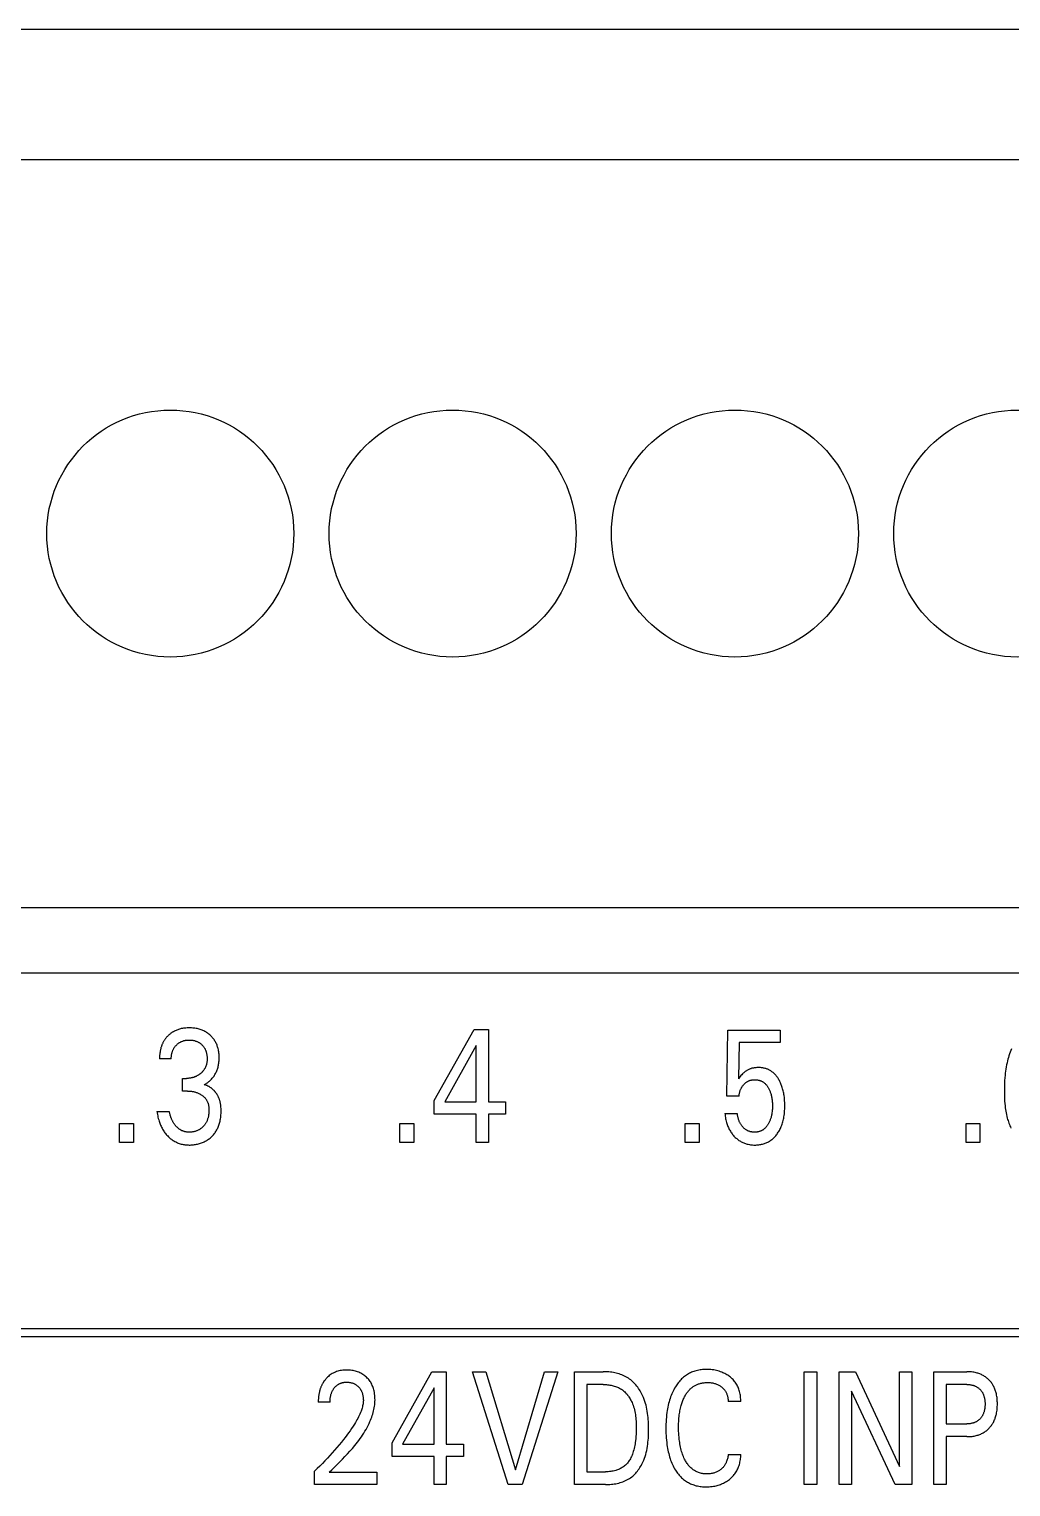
# Model space of a CAD drawing. Extents: x 867151 to 1787449, y -2071112 to -1028603.
# Drawn here: x 871144.15 to 871158.05, y -1032627.61 to -1032606.95 of the extents above; entities that cross this region are included whole.
import ezdxf

# ---------------------------------------------------------------- set-up
doc = ezdxf.new("R2010")
doc.units = 0
doc.header["$LTSCALE"] = 4
doc.header["$MEASUREMENT"] = 0
doc.layers.get('0').update_dxf_attribs({"linetype": 'CONTINUOUS'})
doc.layers.add('20000_FRONT_O', color=7, linetype='CONTINUOUS')

# ---------------------------------------------------------------- blocks, each defined once
blk = doc.blocks.new('CPU')
at = {"layer": '20000_FRONT_O', "color": 7, "linetype": 'Continuous'}
for p, q in [((82731.018, 11093.673), (82812.298, 11093.673)), ((82731.018, 11091.823), (82812.298, 11091.823)), ((82732.104, 11081.223), (82812.298, 11081.223)), ((82822.658, 11080.293), (82734.658, 11080.293)), ((82773.398, 11078.486), (82773.962, 11079.493)), ((82773.962, 11079.493), (82774.164, 11079.493)), ((82774.164, 11079.493), (82774.164, 11078.467)), ((82777.545, 11078.548), (82777.556, 11079.483)), ((82777.556, 11079.483), (82778.297, 11079.483)), ((82778.297, 11079.483), (82778.297, 11079.309)), ((82773.993, 11079.265), (82773.547, 11078.467)), ((82773.993, 11078.467), (82773.993, 11079.265)), ((82777.717, 11079.309), (82777.707, 11078.794)), ((82778.297, 11079.309), (82777.717, 11079.309)), ((82769.672, 11079.076), (82769.506, 11079.076)), ((82769.832, 11078.621), (82769.832, 11078.8)), ((82769.832, 11078.8), (82769.889, 11078.8)), ((82769.902, 11078.621), (82769.832, 11078.621)), ((82773.398, 11078.293), (82773.398, 11078.486)), ((82773.547, 11078.467), (82773.993, 11078.467)), ((82774.164, 11078.467), (82774.406, 11078.467)), ((82774.406, 11078.467), (82774.406, 11078.293)), ((82777.717, 11078.548), (82777.545, 11078.548)), ((82769.469, 11078.329), (82769.644, 11078.329)), ((82773.993, 11078.293), (82773.398, 11078.293)), ((82773.993, 11077.893), (82773.993, 11078.293)), ((82774.164, 11078.293), (82774.164, 11077.893)), ((82774.406, 11078.293), (82774.164, 11078.293)), ((82777.516, 11078.304), (82777.691, 11078.304)), ((82768.939, 11077.893), (82768.939, 11078.162)), ((82768.939, 11078.162), (82769.136, 11078.162)), ((82769.136, 11078.162), (82769.136, 11077.893)), ((82772.91, 11077.893), (82772.91, 11078.162)), ((82772.91, 11078.162), (82773.107, 11078.162)), ((82773.107, 11078.162), (82773.107, 11077.893)), ((82776.952, 11077.893), (82776.952, 11078.162)), ((82776.952, 11078.162), (82777.15, 11078.162)), ((82777.15, 11078.162), (82777.15, 11077.893)), ((82780.932, 11077.893), (82780.932, 11078.162)), ((82780.932, 11078.162), (82781.13, 11078.162)), ((82781.13, 11078.162), (82781.13, 11077.893)), ((82769.136, 11077.893), (82768.939, 11077.893)), ((82773.107, 11077.893), (82772.91, 11077.893)), ((82774.164, 11077.893), (82773.993, 11077.893)), ((82777.15, 11077.893), (82776.952, 11077.893)), ((82781.13, 11077.893), (82780.932, 11077.893)), ((82751.908, 11075.143), (82811.413, 11075.143)), ((82752.018, 11075.253), (82811.303, 11075.253)), ((82772.801, 11073.636), (82773.365, 11074.643)), ((82773.365, 11074.643), (82773.567, 11074.643)), ((82773.567, 11074.643), (82773.567, 11073.617)), ((82774.446, 11073.043), (82773.938, 11074.643)), ((82773.938, 11074.643), (82774.128, 11074.643)), ((82774.128, 11074.643), (82774.547, 11073.252)), ((82774.547, 11073.252), (82774.961, 11074.643)), ((82775.15, 11074.643), (82774.642, 11073.043)), ((82774.961, 11074.643), (82775.15, 11074.643)), ((82775.384, 11073.043), (82775.384, 11074.643)), ((82775.384, 11074.643), (82775.79, 11074.643)), ((82778.641, 11073.043), (82778.641, 11074.643)), ((82778.641, 11074.643), (82778.816, 11074.643)), ((82778.816, 11074.643), (82778.816, 11073.043)), ((82779.137, 11073.043), (82779.137, 11074.643)), ((82779.137, 11074.643), (82779.365, 11074.643)), ((82779.365, 11074.643), (82779.99, 11073.301)), ((82779.99, 11073.301), (82779.99, 11074.643)), ((82779.99, 11074.643), (82780.164, 11074.643)), ((82780.164, 11074.643), (82780.164, 11073.043)), ((82780.478, 11073.043), (82780.478, 11074.643)), ((82780.478, 11074.643), (82780.943, 11074.643)), ((82773.396, 11074.415), (82772.95, 11073.617)), ((82773.396, 11073.617), (82773.396, 11074.415)), ((82775.559, 11074.461), (82775.559, 11073.224)), ((82775.79, 11074.461), (82775.559, 11074.461)), ((82779.311, 11074.369), (82779.311, 11073.043)), ((82779.929, 11073.043), (82779.311, 11074.369)), ((82780.653, 11074.461), (82780.653, 11073.903)), ((82780.943, 11074.461), (82780.653, 11074.461)), ((82771.921, 11074.21), (82771.755, 11074.21)), ((82777.741, 11074.218), (82777.562, 11074.218)), ((82780.653, 11073.903), (82780.943, 11073.903)), ((82780.653, 11073.722), (82780.653, 11073.043)), ((82780.943, 11073.722), (82780.653, 11073.722)), ((82772.801, 11073.443), (82772.801, 11073.636)), ((82772.95, 11073.617), (82773.396, 11073.617)), ((82773.567, 11073.617), (82773.81, 11073.617)), ((82773.81, 11073.617), (82773.81, 11073.443)), ((82777.562, 11073.467), (82777.741, 11073.467)), ((82773.396, 11073.443), (82772.801, 11073.443)), ((82773.396, 11073.043), (82773.396, 11073.443)), ((82773.567, 11073.443), (82773.567, 11073.043)), ((82773.81, 11073.443), (82773.567, 11073.443)), ((82771.702, 11073.043), (82771.702, 11073.234)), ((82771.911, 11073.217), (82772.585, 11073.217)), ((82772.585, 11073.217), (82772.585, 11073.043)), ((82775.559, 11073.224), (82775.825, 11073.224)), ((82772.585, 11073.043), (82771.702, 11073.043)), ((82773.567, 11073.043), (82773.396, 11073.043)), ((82774.642, 11073.043), (82774.446, 11073.043)), ((82775.824, 11073.043), (82775.384, 11073.043)), ((82778.816, 11073.043), (82778.641, 11073.043)), ((82779.311, 11073.043), (82779.137, 11073.043)), ((82780.164, 11073.043), (82779.929, 11073.043)), ((82780.653, 11073.043), (82780.478, 11073.043))]:
    blk.add_line(p, q, dxfattribs=at)
for points in [[(82769.701, 11079.462), (82769.694, 11079.458), (82769.687, 11079.453), (82769.68, 11079.449), (82769.673, 11079.444), (82769.666, 11079.439), (82769.659, 11079.434), (82769.653, 11079.429), (82769.646, 11079.423), (82769.64, 11079.418), (82769.634, 11079.412), (82769.628, 11079.406), (82769.622, 11079.401), (82769.616, 11079.395), (82769.61, 11079.389), (82769.605, 11079.383), (82769.6, 11079.376), (82769.595, 11079.37), (82769.589, 11079.364), (82769.585, 11079.357), (82769.58, 11079.35), (82769.575, 11079.344), (82769.571, 11079.337), (82769.567, 11079.33), (82769.562, 11079.323), (82769.558, 11079.315), (82769.554, 11079.308), (82769.551, 11079.3), (82769.547, 11079.292), (82769.544, 11079.284), (82769.54, 11079.276), (82769.537, 11079.268), (82769.534, 11079.26), (82769.531, 11079.252), (82769.529, 11079.244), (82769.526, 11079.236), (82769.524, 11079.228), (82769.522, 11079.219), (82769.52, 11079.211), (82769.518, 11079.201), (82769.516, 11079.19), (82769.514, 11079.18), (82769.512, 11079.17), (82769.511, 11079.16), (82769.509, 11079.149), (82769.508, 11079.139), (82769.507, 11079.128), (82769.507, 11079.118), (82769.506, 11079.108), (82769.506, 11079.097), (82769.506, 11079.087), (82769.506, 11079.076)], [(82770.14, 11078.711), (82770.151, 11078.717), (82770.162, 11078.724), (82770.173, 11078.731), (82770.183, 11078.739), (82770.194, 11078.746), (82770.204, 11078.755), (82770.214, 11078.763), (82770.224, 11078.772), (82770.233, 11078.782), (82770.243, 11078.791), (82770.252, 11078.802), (82770.26, 11078.812), (82770.269, 11078.823), (82770.277, 11078.834), (82770.284, 11078.846), (82770.291, 11078.857), (82770.298, 11078.869), (82770.305, 11078.882), (82770.311, 11078.894), (82770.316, 11078.907), (82770.321, 11078.92), (82770.326, 11078.933), (82770.33, 11078.947), (82770.334, 11078.96), (82770.337, 11078.974), (82770.34, 11078.988), (82770.343, 11079.003), (82770.345, 11079.018), (82770.347, 11079.034), (82770.348, 11079.049), (82770.349, 11079.064), (82770.35, 11079.079), (82770.35, 11079.094), (82770.35, 11079.111), (82770.349, 11079.127), (82770.348, 11079.143), (82770.347, 11079.159), (82770.345, 11079.175), (82770.342, 11079.191), (82770.339, 11079.206), (82770.335, 11079.222), (82770.332, 11079.235), (82770.328, 11079.247), (82770.324, 11079.259), (82770.32, 11079.271), (82770.315, 11079.283), (82770.309, 11079.295), (82770.304, 11079.307), (82770.297, 11079.318), (82770.291, 11079.329), (82770.284, 11079.34), (82770.277, 11079.351), (82770.269, 11079.361), (82770.261, 11079.371), (82770.253, 11079.381), (82770.244, 11079.39), (82770.236, 11079.399), (82770.226, 11079.408), (82770.217, 11079.417), (82770.206, 11079.426), (82770.194, 11079.435), (82770.183, 11079.443), (82770.171, 11079.451), (82770.159, 11079.458), (82770.146, 11079.465), (82770.133, 11079.472), (82770.12, 11079.478), (82770.107, 11079.484), (82770.093, 11079.489), (82770.079, 11079.494), (82770.065, 11079.498), (82770.051, 11079.502), (82770.037, 11079.505), (82770.022, 11079.508), (82770.006, 11079.511), (82769.99, 11079.513), (82769.975, 11079.514), (82769.959, 11079.515), (82769.943, 11079.516), (82769.927, 11079.516), (82769.911, 11079.516), (82769.895, 11079.515), (82769.879, 11079.514), (82769.862, 11079.513), (82769.846, 11079.511), (82769.83, 11079.508), (82769.814, 11079.505), (82769.801, 11079.502), (82769.789, 11079.498), (82769.776, 11079.495), (82769.764, 11079.49), (82769.752, 11079.486), (82769.74, 11079.481), (82769.728, 11079.476), (82769.716, 11079.47), (82769.701, 11079.462)], [(82781.575, 11079.218), (82781.565, 11079.194), (82781.556, 11079.17), (82781.547, 11079.146), (82781.539, 11079.122), (82781.532, 11079.097), (82781.525, 11079.072), (82781.519, 11079.048), (82781.513, 11079.019), (82781.507, 11078.99), (82781.502, 11078.962), (82781.497, 11078.933), (82781.493, 11078.904), (82781.489, 11078.875), (82781.486, 11078.846), (82781.482, 11078.807), (82781.479, 11078.768), (82781.477, 11078.729), (82781.476, 11078.69), (82781.475, 11078.651), (82781.475, 11078.613), (82781.475, 11078.572)], [(82769.672, 11079.076), (82769.672, 11079.085), (82769.672, 11079.094), (82769.672, 11079.103), (82769.673, 11079.112), (82769.674, 11079.121), (82769.675, 11079.13), (82769.677, 11079.139), (82769.678, 11079.147), (82769.68, 11079.156), (82769.682, 11079.164), (82769.684, 11079.172), (82769.687, 11079.179), (82769.689, 11079.187), (82769.692, 11079.195), (82769.695, 11079.202), (82769.699, 11079.209), (82769.702, 11079.216), (82769.706, 11079.224), (82769.71, 11079.23), (82769.714, 11079.237), (82769.719, 11079.243), (82769.724, 11079.249), (82769.728, 11079.255), (82769.733, 11079.261), (82769.739, 11079.267), (82769.744, 11079.273), (82769.75, 11079.278), (82769.755, 11079.283), (82769.761, 11079.289), (82769.767, 11079.293), (82769.774, 11079.298), (82769.78, 11079.303), (82769.787, 11079.307), (82769.793, 11079.311), (82769.8, 11079.315), (82769.807, 11079.318), (82769.814, 11079.322), (82769.822, 11079.325), (82769.829, 11079.328), (82769.836, 11079.33), (82769.844, 11079.333), (82769.851, 11079.335), (82769.859, 11079.337), (82769.867, 11079.338), (82769.875, 11079.34), (82769.884, 11079.341), (82769.892, 11079.342), (82769.9, 11079.343), (82769.909, 11079.344), (82769.917, 11079.344), (82769.926, 11079.344), (82769.934, 11079.344), (82769.943, 11079.344), (82769.951, 11079.343), (82769.96, 11079.342), (82769.968, 11079.341), (82769.977, 11079.34), (82769.985, 11079.338), (82769.994, 11079.337), (82770.001, 11079.335), (82770.009, 11079.333), (82770.017, 11079.33), (82770.024, 11079.328), (82770.032, 11079.325), (82770.039, 11079.322), (82770.046, 11079.318), (82770.053, 11079.315), (82770.06, 11079.311), (82770.067, 11079.307), (82770.073, 11079.303), (82770.079, 11079.298), (82770.086, 11079.293), (82770.092, 11079.289), (82770.098, 11079.283), (82770.103, 11079.278), (82770.109, 11079.273), (82770.114, 11079.267), (82770.119, 11079.261), (82770.124, 11079.256), (82770.129, 11079.25), (82770.134, 11079.243), (82770.138, 11079.237), (82770.142, 11079.23), (82770.146, 11079.224), (82770.15, 11079.217), (82770.153, 11079.209), (82770.156, 11079.202), (82770.159, 11079.194), (82770.162, 11079.187), (82770.165, 11079.179), (82770.167, 11079.171), (82770.169, 11079.164), (82770.171, 11079.156), (82770.173, 11079.147), (82770.175, 11079.138), (82770.176, 11079.129), (82770.177, 11079.12), (82770.178, 11079.111), (82770.179, 11079.101), (82770.179, 11079.092), (82770.18, 11079.083), (82770.18, 11079.074)], [(82770.18, 11079.074), (82770.179, 11079.067), (82770.179, 11079.059), (82770.179, 11079.052), (82770.178, 11079.045), (82770.177, 11079.037), (82770.176, 11079.03), (82770.175, 11079.022), (82770.174, 11079.015), (82770.172, 11079.008), (82770.171, 11079.001), (82770.169, 11078.994), (82770.167, 11078.987), (82770.165, 11078.981), (82770.163, 11078.975), (82770.161, 11078.969), (82770.158, 11078.964), (82770.155, 11078.958), (82770.153, 11078.952), (82770.15, 11078.946), (82770.147, 11078.941), (82770.143, 11078.935), (82770.14, 11078.93), (82770.136, 11078.924), (82770.133, 11078.919), (82770.129, 11078.914), (82770.125, 11078.908), (82770.12, 11078.903), (82770.116, 11078.898), (82770.112, 11078.894), (82770.107, 11078.889), (82770.102, 11078.884), (82770.098, 11078.88), (82770.093, 11078.875), (82770.088, 11078.871), (82770.083, 11078.867), (82770.077, 11078.862), (82770.072, 11078.858), (82770.066, 11078.854), (82770.06, 11078.85), (82770.054, 11078.846), (82770.048, 11078.843), (82770.042, 11078.839), (82770.036, 11078.836), (82770.03, 11078.832), (82770.024, 11078.829), (82770.017, 11078.826), (82770.01, 11078.823), (82770.003, 11078.82), (82769.996, 11078.818), (82769.989, 11078.815), (82769.982, 11078.813), (82769.974, 11078.811), (82769.967, 11078.809), (82769.96, 11078.807), (82769.952, 11078.806), (82769.944, 11078.804), (82769.936, 11078.803), (82769.929, 11078.802), (82769.921, 11078.801), (82769.913, 11078.8), (82769.905, 11078.8), (82769.897, 11078.8), (82769.889, 11078.8)], [(82778.358, 11078.529), (82778.354, 11078.558), (82778.352, 11078.574), (82778.349, 11078.59), (82778.346, 11078.606), (82778.342, 11078.622), (82778.338, 11078.638), (82778.334, 11078.654), (82778.329, 11078.67), (82778.324, 11078.685), (82778.32, 11078.698), (82778.315, 11078.71), (82778.31, 11078.722), (82778.305, 11078.735), (82778.3, 11078.747), (82778.294, 11078.758), (82778.288, 11078.77), (82778.281, 11078.782), (82778.274, 11078.793), (82778.269, 11078.802), (82778.263, 11078.811), (82778.257, 11078.82), (82778.25, 11078.828), (82778.243, 11078.837), (82778.237, 11078.845), (82778.229, 11078.853), (82778.222, 11078.861), (82778.214, 11078.868), (82778.207, 11078.875), (82778.199, 11078.882), (82778.191, 11078.889), (82778.183, 11078.895), (82778.175, 11078.9), (82778.166, 11078.906), (82778.158, 11078.911), (82778.149, 11078.916), (82778.14, 11078.921), (82778.132, 11078.925), (82778.122, 11078.929), (82778.113, 11078.933), (82778.104, 11078.936), (82778.094, 11078.939), (82778.084, 11078.942), (82778.074, 11078.945), (82778.063, 11078.947), (82778.053, 11078.949), (82778.043, 11078.95), (82778.032, 11078.952), (82778.022, 11078.953), (82778.011, 11078.953), (82778.001, 11078.954), (82777.99, 11078.954), (82777.979, 11078.954), (82777.967, 11078.953), (82777.955, 11078.952), (82777.943, 11078.951), (82777.932, 11078.949), (82777.92, 11078.947), (82777.908, 11078.945), (82777.899, 11078.943), (82777.89, 11078.94), (82777.881, 11078.937), (82777.872, 11078.934), (82777.863, 11078.93), (82777.854, 11078.927), (82777.845, 11078.922), (82777.836, 11078.918), (82777.828, 11078.913), (82777.82, 11078.908), (82777.812, 11078.903), (82777.804, 11078.898), (82777.796, 11078.892), (82777.789, 11078.886), (82777.782, 11078.88), (82777.775, 11078.873), (82777.764, 11078.863), (82777.754, 11078.852), (82777.742, 11078.839), (82777.731, 11078.826), (82777.719, 11078.81), (82777.707, 11078.794)], [(82770.372, 11078.426), (82770.37, 11078.434), (82770.369, 11078.441), (82770.368, 11078.449), (82770.366, 11078.457), (82770.364, 11078.464), (82770.363, 11078.472), (82770.361, 11078.48), (82770.358, 11078.487), (82770.356, 11078.495), (82770.354, 11078.502), (82770.351, 11078.51), (82770.348, 11078.516), (82770.346, 11078.523), (82770.343, 11078.529), (82770.34, 11078.536), (82770.337, 11078.542), (82770.334, 11078.548), (82770.331, 11078.555), (82770.327, 11078.561), (82770.324, 11078.567), (82770.32, 11078.573), (82770.316, 11078.579), (82770.312, 11078.585), (82770.308, 11078.59), (82770.304, 11078.596), (82770.3, 11078.602), (82770.296, 11078.607), (82770.291, 11078.613), (82770.286, 11078.618), (82770.282, 11078.623), (82770.277, 11078.629), (82770.272, 11078.634), (82770.267, 11078.638), (82770.262, 11078.643), (82770.257, 11078.647), (82770.252, 11078.652), (82770.247, 11078.656), (82770.241, 11078.66), (82770.236, 11078.664), (82770.23, 11078.668), (82770.225, 11078.672), (82770.219, 11078.676), (82770.213, 11078.679), (82770.208, 11078.683), (82770.202, 11078.686), (82770.196, 11078.689), (82770.19, 11078.692), (82770.184, 11078.695), (82770.178, 11078.698), (82770.171, 11078.701), (82770.165, 11078.703), (82770.159, 11078.705), (82770.152, 11078.707), (82770.146, 11078.709), (82770.14, 11078.711)], [(82777.717, 11078.548), (82777.717, 11078.558), (82777.719, 11078.567), (82777.72, 11078.577), (82777.722, 11078.587), (82777.724, 11078.596), (82777.726, 11078.606), (82777.729, 11078.615), (82777.731, 11078.624), (82777.734, 11078.632), (82777.738, 11078.641), (82777.741, 11078.649), (82777.745, 11078.657), (82777.749, 11078.665), (82777.753, 11078.673), (82777.758, 11078.68), (82777.762, 11078.687), (82777.767, 11078.694), (82777.773, 11078.701), (82777.778, 11078.708), (82777.784, 11078.714), (82777.79, 11078.72), (82777.796, 11078.726), (82777.802, 11078.731), (82777.808, 11078.736), (82777.814, 11078.741), (82777.82, 11078.746), (82777.827, 11078.75), (82777.834, 11078.754), (82777.84, 11078.758), (82777.847, 11078.762), (82777.854, 11078.765), (82777.861, 11078.768), (82777.869, 11078.77), (82777.876, 11078.773), (82777.884, 11078.775), (82777.891, 11078.777), (82777.899, 11078.778), (82777.907, 11078.779), (82777.915, 11078.78), (82777.923, 11078.781), (82777.932, 11078.781), (82777.94, 11078.782), (82777.947, 11078.781), (82777.955, 11078.781), (82777.963, 11078.781), (82777.97, 11078.78), (82777.978, 11078.779), (82777.986, 11078.777), (82777.993, 11078.776), (82778, 11078.774), (82778.008, 11078.772), (82778.015, 11078.769), (82778.022, 11078.767), (82778.029, 11078.764), (82778.035, 11078.761), (82778.042, 11078.757), (82778.048, 11078.754), (82778.054, 11078.75), (82778.061, 11078.746), (82778.067, 11078.741), (82778.072, 11078.737), (82778.078, 11078.732), (82778.085, 11078.726), (82778.091, 11078.72), (82778.097, 11078.713), (82778.103, 11078.707), (82778.108, 11078.7), (82778.114, 11078.693), (82778.119, 11078.685), (82778.124, 11078.678), (82778.128, 11078.67), (82778.133, 11078.662), (82778.138, 11078.653), (82778.143, 11078.644), (82778.147, 11078.635), (82778.151, 11078.626), (82778.155, 11078.616), (82778.159, 11078.607), (82778.162, 11078.597), (82778.166, 11078.585), (82778.17, 11078.573), (82778.173, 11078.561), (82778.176, 11078.549), (82778.178, 11078.537), (82778.18, 11078.524), (82778.182, 11078.512), (82778.184, 11078.498), (82778.186, 11078.484), (82778.187, 11078.469), (82778.188, 11078.455), (82778.189, 11078.441), (82778.189, 11078.427), (82778.189, 11078.413), (82778.189, 11078.397), (82778.189, 11078.381), (82778.188, 11078.365), (82778.187, 11078.349), (82778.185, 11078.333)], [(82769.469, 11078.329), (82769.472, 11078.31), (82769.475, 11078.29), (82769.479, 11078.271), (82769.483, 11078.251), (82769.487, 11078.232), (82769.493, 11078.213), (82769.498, 11078.194), (82769.503, 11078.179), (82769.509, 11078.164), (82769.514, 11078.15), (82769.52, 11078.135), (82769.527, 11078.121), (82769.534, 11078.107), (82769.541, 11078.093), (82769.549, 11078.079), (82769.556, 11078.066), (82769.565, 11078.054), (82769.573, 11078.041), (82769.582, 11078.029), (82769.591, 11078.017), (82769.601, 11078.006), (82769.611, 11077.995), (82769.621, 11077.984), (82769.631, 11077.974), (82769.641, 11077.964), (82769.652, 11077.955), (82769.663, 11077.945), (82769.674, 11077.937), (82769.686, 11077.928), (82769.698, 11077.92), (82769.71, 11077.913), (82769.721, 11077.906), (82769.734, 11077.9), (82769.746, 11077.894), (82769.758, 11077.888), (82769.771, 11077.883), (82769.784, 11077.878), (82769.797, 11077.874), (82769.81, 11077.87), (82769.824, 11077.867), (82769.838, 11077.864), (82769.852, 11077.862), (82769.866, 11077.86), (82769.88, 11077.858), (82769.894, 11077.857), (82769.909, 11077.857), (82769.923, 11077.856), (82769.938, 11077.856), (82769.954, 11077.857), (82769.969, 11077.858), (82769.985, 11077.859), (82770, 11077.861), (82770.015, 11077.863), (82770.03, 11077.866), (82770.045, 11077.869), (82770.059, 11077.872), (82770.073, 11077.876), (82770.086, 11077.88), (82770.1, 11077.885), (82770.113, 11077.89), (82770.126, 11077.895), (82770.139, 11077.901), (82770.151, 11077.908), (82770.164, 11077.914), (82770.176, 11077.921), (82770.187, 11077.929), (82770.199, 11077.937), (82770.21, 11077.945), (82770.221, 11077.954), (82770.231, 11077.963), (82770.241, 11077.972), (82770.251, 11077.982), (82770.261, 11077.992), (82770.27, 11078.002), (82770.279, 11078.013), (82770.287, 11078.024), (82770.295, 11078.035), (82770.303, 11078.046), (82770.31, 11078.058), (82770.317, 11078.07), (82770.324, 11078.083), (82770.33, 11078.096), (82770.336, 11078.109), (82770.341, 11078.123), (82770.346, 11078.137), (82770.351, 11078.15), (82770.355, 11078.164), (82770.359, 11078.178), (82770.362, 11078.193), (82770.366, 11078.211), (82770.369, 11078.229), (82770.372, 11078.247), (82770.374, 11078.266), (82770.376, 11078.284), (82770.377, 11078.302), (82770.377, 11078.321), (82770.377, 11078.339), (82770.377, 11078.357), (82770.377, 11078.374), (82770.375, 11078.391), (82770.374, 11078.409), (82770.372, 11078.426)], [(82769.902, 11078.621), (82769.913, 11078.62), (82769.924, 11078.62), (82769.935, 11078.619), (82769.945, 11078.619), (82769.956, 11078.617), (82769.967, 11078.616), (82769.978, 11078.614), (82769.988, 11078.612), (82769.997, 11078.61), (82770.007, 11078.608), (82770.017, 11078.605), (82770.026, 11078.602), (82770.036, 11078.599), (82770.045, 11078.595), (82770.054, 11078.592), (82770.063, 11078.588), (82770.071, 11078.583), (82770.08, 11078.579), (82770.088, 11078.574), (82770.096, 11078.569), (82770.104, 11078.564), (82770.111, 11078.559), (82770.117, 11078.554), (82770.123, 11078.549), (82770.129, 11078.544), (82770.135, 11078.539), (82770.14, 11078.533), (82770.146, 11078.528), (82770.151, 11078.522), (82770.156, 11078.516), (82770.161, 11078.509), (82770.165, 11078.503), (82770.169, 11078.496), (82770.173, 11078.49), (82770.177, 11078.483), (82770.181, 11078.476), (82770.184, 11078.469), (82770.187, 11078.462), (82770.19, 11078.455), (82770.192, 11078.447), (82770.195, 11078.44), (82770.197, 11078.431), (82770.199, 11078.421), (82770.201, 11078.412), (82770.203, 11078.403), (82770.204, 11078.393), (82770.205, 11078.384), (82770.205, 11078.374), (82770.206, 11078.365), (82770.206, 11078.355), (82770.206, 11078.343), (82770.206, 11078.332), (82770.205, 11078.32), (82770.204, 11078.308), (82770.203, 11078.296), (82770.201, 11078.285), (82770.199, 11078.273), (82770.197, 11078.261), (82770.195, 11078.252), (82770.193, 11078.243), (82770.19, 11078.234), (82770.187, 11078.225), (82770.184, 11078.216), (82770.181, 11078.208), (82770.178, 11078.199), (82770.174, 11078.191), (82770.17, 11078.182), (82770.166, 11078.175), (82770.161, 11078.167), (82770.157, 11078.16), (82770.152, 11078.152), (82770.147, 11078.145), (82770.141, 11078.138), (82770.136, 11078.131), (82770.13, 11078.125), (82770.124, 11078.118), (82770.118, 11078.112), (82770.111, 11078.106), (82770.105, 11078.1), (82770.098, 11078.094), (82770.091, 11078.088), (82770.083, 11078.083), (82770.076, 11078.078), (82770.068, 11078.073), (82770.06, 11078.069), (82770.052, 11078.065), (82770.044, 11078.061), (82770.036, 11078.058), (82770.028, 11078.055), (82770.019, 11078.052), (82770.01, 11078.049), (82770.002, 11078.047), (82769.992, 11078.044), (82769.983, 11078.042), (82769.973, 11078.041), (82769.963, 11078.04), (82769.954, 11078.039), (82769.944, 11078.038), (82769.934, 11078.038), (82769.925, 11078.038)], [(82777.516, 11078.304), (82777.518, 11078.285), (82777.52, 11078.267), (82777.523, 11078.248), (82777.526, 11078.229), (82777.53, 11078.211), (82777.534, 11078.192), (82777.539, 11078.174), (82777.544, 11078.16), (82777.549, 11078.146), (82777.554, 11078.131), (82777.559, 11078.118), (82777.565, 11078.104), (82777.571, 11078.09), (82777.578, 11078.077), (82777.585, 11078.064), (82777.593, 11078.051), (82777.6, 11078.039), (82777.608, 11078.028), (82777.617, 11078.016), (82777.625, 11078.005), (82777.635, 11077.994), (82777.644, 11077.983), (82777.654, 11077.973), (82777.663, 11077.964), (82777.673, 11077.955), (82777.683, 11077.946), (82777.693, 11077.938), (82777.704, 11077.93), (82777.714, 11077.922), (82777.725, 11077.915), (82777.736, 11077.908), (82777.748, 11077.902), (82777.759, 11077.896), (82777.771, 11077.89), (82777.783, 11077.885), (82777.795, 11077.881), (82777.807, 11077.876), (82777.819, 11077.873), (82777.832, 11077.869), (82777.847, 11077.866), (82777.862, 11077.863), (82777.878, 11077.86), (82777.893, 11077.859), (82777.909, 11077.857), (82777.924, 11077.856), (82777.94, 11077.856), (82777.954, 11077.856), (82777.968, 11077.857), (82777.981, 11077.858), (82777.995, 11077.859), (82778.009, 11077.861), (82778.023, 11077.863), (82778.036, 11077.866), (82778.05, 11077.869), (82778.063, 11077.873), (82778.076, 11077.877), (82778.088, 11077.882), (82778.1, 11077.886), (82778.112, 11077.892), (82778.123, 11077.897), (82778.135, 11077.903), (82778.146, 11077.91), (82778.157, 11077.917), (82778.168, 11077.924), (82778.179, 11077.932), (82778.189, 11077.941), (82778.199, 11077.95), (82778.209, 11077.959), (82778.219, 11077.968), (82778.228, 11077.978), (82778.237, 11077.988), (82778.245, 11077.999), (82778.254, 11078.009), (82778.263, 11078.022), (82778.272, 11078.036), (82778.28, 11078.049), (82778.288, 11078.063), (82778.295, 11078.077), (82778.302, 11078.091), (82778.309, 11078.106), (82778.315, 11078.12), (82778.321, 11078.137), (82778.327, 11078.153), (82778.332, 11078.17), (82778.337, 11078.186), (82778.341, 11078.203), (82778.345, 11078.22), (82778.349, 11078.237), (82778.352, 11078.254), (82778.355, 11078.276), (82778.358, 11078.299), (82778.36, 11078.321), (82778.362, 11078.343), (82778.363, 11078.366), (82778.364, 11078.388), (82778.364, 11078.411), (82778.364, 11078.434), (82778.363, 11078.458), (82778.362, 11078.482), (82778.36, 11078.505), (82778.358, 11078.529)], [(82781.475, 11078.572), (82781.476, 11078.54), (82781.477, 11078.507), (82781.479, 11078.475), (82781.482, 11078.443), (82781.485, 11078.41), (82781.488, 11078.385), (82781.492, 11078.361), (82781.496, 11078.336), (82781.5, 11078.311), (82781.505, 11078.286), (82781.511, 11078.262), (82781.517, 11078.238), (82781.522, 11078.219), (82781.527, 11078.201), (82781.533, 11078.183), (82781.539, 11078.165), (82781.546, 11078.147), (82781.553, 11078.129), (82781.561, 11078.112), (82781.569, 11078.094)], [(82769.925, 11078.038), (82769.918, 11078.038), (82769.911, 11078.038), (82769.904, 11078.039), (82769.898, 11078.039), (82769.891, 11078.04), (82769.884, 11078.041), (82769.877, 11078.042), (82769.871, 11078.043), (82769.864, 11078.045), (82769.857, 11078.047), (82769.852, 11078.048), (82769.846, 11078.05), (82769.84, 11078.052), (82769.834, 11078.055), (82769.829, 11078.057), (82769.823, 11078.059), (82769.818, 11078.062), (82769.813, 11078.065), (82769.807, 11078.068), (82769.802, 11078.071), (82769.797, 11078.074), (82769.791, 11078.078), (82769.785, 11078.082), (82769.78, 11078.086), (82769.774, 11078.09), (82769.769, 11078.095), (82769.763, 11078.1), (82769.758, 11078.104), (82769.753, 11078.109), (82769.748, 11078.114), (82769.743, 11078.119), (82769.738, 11078.125), (82769.733, 11078.131), (82769.728, 11078.137), (82769.723, 11078.144), (82769.718, 11078.15), (82769.713, 11078.157), (82769.709, 11078.163), (82769.705, 11078.17), (82769.7, 11078.177), (82769.696, 11078.184), (82769.692, 11078.192), (82769.688, 11078.199), (82769.684, 11078.207), (82769.681, 11078.215), (82769.677, 11078.223), (82769.674, 11078.231), (82769.671, 11078.239), (82769.667, 11078.247), (82769.664, 11078.257), (82769.661, 11078.267), (82769.657, 11078.277), (82769.654, 11078.288), (82769.652, 11078.298), (82769.649, 11078.308), (82769.647, 11078.319), (82769.644, 11078.329)], [(82778.185, 11078.333), (82778.182, 11078.313), (82778.181, 11078.302), (82778.179, 11078.291), (82778.177, 11078.28), (82778.174, 11078.27), (82778.172, 11078.259), (82778.169, 11078.248), (82778.166, 11078.237), (82778.163, 11078.227), (82778.159, 11078.217), (82778.156, 11078.207), (82778.152, 11078.198), (82778.148, 11078.189), (82778.144, 11078.179), (82778.139, 11078.17), (82778.134, 11078.161), (82778.129, 11078.152), (82778.125, 11078.145), (82778.121, 11078.138), (82778.116, 11078.132), (82778.111, 11078.125), (82778.106, 11078.118), (82778.101, 11078.112), (82778.096, 11078.106), (82778.091, 11078.1), (82778.085, 11078.094), (82778.079, 11078.089), (82778.074, 11078.084), (82778.068, 11078.08), (82778.063, 11078.076), (82778.057, 11078.072), (82778.052, 11078.068), (82778.046, 11078.065), (82778.04, 11078.061), (82778.034, 11078.058), (82778.028, 11078.055), (82778.022, 11078.053), (82778.016, 11078.05), (82778.008, 11078.048), (82778.001, 11078.046), (82777.993, 11078.044), (82777.986, 11078.042), (82777.978, 11078.041), (82777.971, 11078.04), (82777.963, 11078.039), (82777.955, 11078.038), (82777.947, 11078.038), (82777.94, 11078.038), (82777.932, 11078.038), (82777.925, 11078.038), (82777.918, 11078.038), (82777.91, 11078.039), (82777.903, 11078.04), (82777.896, 11078.041), (82777.889, 11078.042), (82777.881, 11078.044), (82777.874, 11078.045), (82777.867, 11078.047), (82777.86, 11078.05), (82777.854, 11078.052), (82777.847, 11078.054), (82777.84, 11078.057), (82777.834, 11078.06), (82777.827, 11078.064), (82777.821, 11078.067), (82777.815, 11078.071), (82777.808, 11078.076), (82777.802, 11078.08), (82777.796, 11078.085), (82777.79, 11078.09), (82777.785, 11078.095), (82777.779, 11078.1), (82777.774, 11078.106), (82777.769, 11078.112), (82777.764, 11078.118), (82777.759, 11078.124), (82777.755, 11078.13), (82777.75, 11078.136), (82777.746, 11078.143), (82777.742, 11078.149), (82777.738, 11078.156), (82777.733, 11078.165), (82777.729, 11078.173), (82777.724, 11078.182), (82777.72, 11078.191), (82777.717, 11078.2), (82777.713, 11078.209), (82777.71, 11078.219), (82777.707, 11078.228), (82777.704, 11078.237), (82777.702, 11078.247), (82777.699, 11078.256), (82777.697, 11078.266), (82777.695, 11078.275), (82777.694, 11078.285), (82777.692, 11078.294), (82777.691, 11078.304)], [(82771.885, 11074.565), (82771.878, 11074.558), (82771.871, 11074.551), (82771.865, 11074.545), (82771.86, 11074.539), (82771.855, 11074.533), (82771.85, 11074.526), (82771.845, 11074.52), (82771.84, 11074.513), (82771.835, 11074.507), (82771.831, 11074.5), (82771.826, 11074.493), (82771.822, 11074.487), (82771.818, 11074.48), (82771.814, 11074.473), (82771.81, 11074.466), (82771.806, 11074.458), (82771.803, 11074.451), (82771.799, 11074.443), (82771.796, 11074.435), (82771.792, 11074.427), (82771.789, 11074.419), (82771.786, 11074.411), (82771.783, 11074.403), (82771.781, 11074.395), (82771.778, 11074.387), (82771.776, 11074.378), (82771.774, 11074.37), (82771.771, 11074.362), (82771.77, 11074.353), (82771.768, 11074.345), (82771.766, 11074.335), (82771.764, 11074.325), (82771.762, 11074.314), (82771.761, 11074.304), (82771.759, 11074.294), (82771.758, 11074.283), (82771.757, 11074.273), (82771.757, 11074.262), (82771.756, 11074.252), (82771.755, 11074.242), (82771.755, 11074.231), (82771.755, 11074.221), (82771.755, 11074.21)], [(82771.911, 11073.217), (82771.948, 11073.254), (82771.985, 11073.291), (82772.022, 11073.327), (82772.059, 11073.364), (82772.096, 11073.402), (82772.132, 11073.439), (82772.168, 11073.477), (82772.203, 11073.516), (82772.237, 11073.555), (82772.271, 11073.595), (82772.29, 11073.619), (82772.309, 11073.644), (82772.328, 11073.669), (82772.347, 11073.694), (82772.365, 11073.719), (82772.382, 11073.745), (82772.399, 11073.771), (82772.415, 11073.798), (82772.431, 11073.825), (82772.446, 11073.852), (82772.46, 11073.88), (82772.474, 11073.908), (82772.487, 11073.937), (82772.495, 11073.958), (82772.504, 11073.979), (82772.512, 11074), (82772.519, 11074.021), (82772.526, 11074.043), (82772.532, 11074.065), (82772.538, 11074.087), (82772.543, 11074.109), (82772.547, 11074.131), (82772.551, 11074.153), (82772.554, 11074.175), (82772.556, 11074.197), (82772.558, 11074.22), (82772.559, 11074.242), (82772.558, 11074.264), (82772.557, 11074.285), (82772.556, 11074.307), (82772.553, 11074.328), (82772.549, 11074.35), (82772.545, 11074.371), (82772.541, 11074.387), (82772.536, 11074.403), (82772.531, 11074.418), (82772.526, 11074.434), (82772.519, 11074.449), (82772.512, 11074.464), (82772.505, 11074.478), (82772.497, 11074.492), (82772.488, 11074.505), (82772.479, 11074.517), (82772.469, 11074.53), (82772.459, 11074.542), (82772.448, 11074.553), (82772.437, 11074.564), (82772.425, 11074.575), (82772.412, 11074.586), (82772.399, 11074.595), (82772.386, 11074.605), (82772.372, 11074.613), (82772.358, 11074.621), (82772.343, 11074.628), (82772.328, 11074.635), (82772.312, 11074.641), (82772.297, 11074.646), (82772.281, 11074.651), (82772.264, 11074.655), (82772.247, 11074.659), (82772.229, 11074.662), (82772.211, 11074.664), (82772.193, 11074.665), (82772.175, 11074.666), (82772.157, 11074.666), (82772.138, 11074.666), (82772.12, 11074.665), (82772.101, 11074.663), (82772.083, 11074.661), (82772.064, 11074.658), (82772.046, 11074.653), (82772.03, 11074.649), (82772.013, 11074.644), (82771.997, 11074.638), (82771.982, 11074.631), (82771.966, 11074.623), (82771.951, 11074.615), (82771.937, 11074.606), (82771.923, 11074.597), (82771.91, 11074.587), (82771.898, 11074.576), (82771.885, 11074.565)], [(82771.921, 11074.21), (82771.921, 11074.221), (82771.921, 11074.231), (82771.922, 11074.241), (82771.922, 11074.251), (82771.923, 11074.262), (82771.925, 11074.272), (82771.926, 11074.282), (82771.928, 11074.292), (82771.93, 11074.301), (82771.932, 11074.31), (82771.934, 11074.319), (82771.937, 11074.327), (82771.94, 11074.336), (82771.943, 11074.344), (82771.946, 11074.353), (82771.95, 11074.361), (82771.953, 11074.368), (82771.956, 11074.375), (82771.96, 11074.381), (82771.964, 11074.388), (82771.968, 11074.394), (82771.972, 11074.4), (82771.976, 11074.406), (82771.981, 11074.412), (82771.986, 11074.418), (82771.99, 11074.423), (82771.995, 11074.429), (82772, 11074.434), (82772.005, 11074.438), (82772.011, 11074.443), (82772.016, 11074.448), (82772.022, 11074.452), (82772.028, 11074.456), (82772.034, 11074.46), (82772.039, 11074.464), (82772.045, 11074.467), (82772.052, 11074.471), (82772.058, 11074.474), (82772.064, 11074.476), (82772.071, 11074.479), (82772.077, 11074.481), (82772.084, 11074.484), (82772.091, 11074.486), (82772.099, 11074.488), (82772.107, 11074.489), (82772.115, 11074.491), (82772.123, 11074.492), (82772.132, 11074.493), (82772.14, 11074.493), (82772.148, 11074.494), (82772.157, 11074.494), (82772.165, 11074.494), (82772.173, 11074.494), (82772.181, 11074.493), (82772.189, 11074.492), (82772.197, 11074.491), (82772.205, 11074.49), (82772.213, 11074.489), (82772.221, 11074.487), (82772.228, 11074.485), (82772.236, 11074.483), (82772.243, 11074.48), (82772.25, 11074.478), (82772.257, 11074.475), (82772.264, 11074.472), (82772.27, 11074.469), (82772.277, 11074.465), (82772.283, 11074.462), (82772.289, 11074.458), (82772.296, 11074.453), (82772.301, 11074.449), (82772.307, 11074.444), (82772.313, 11074.44), (82772.318, 11074.435), (82772.324, 11074.429), (82772.329, 11074.424), (82772.333, 11074.419), (82772.338, 11074.413), (82772.343, 11074.407), (82772.347, 11074.402), (82772.351, 11074.396), (82772.355, 11074.389), (82772.358, 11074.383), (82772.362, 11074.377), (82772.365, 11074.37), (82772.369, 11074.363), (82772.372, 11074.356), (82772.374, 11074.349), (82772.377, 11074.341), (82772.379, 11074.334), (82772.381, 11074.326), (82772.383, 11074.319), (82772.385, 11074.311), (82772.387, 11074.303), (82772.388, 11074.294), (82772.389, 11074.286), (82772.391, 11074.277), (82772.391, 11074.268), (82772.392, 11074.259), (82772.392, 11074.251), (82772.393, 11074.242), (82772.393, 11074.233)], [(82775.824, 11073.043), (82775.845, 11073.043), (82775.866, 11073.043), (82775.887, 11073.045), (82775.907, 11073.047), (82775.928, 11073.049), (82775.949, 11073.052), (82775.97, 11073.055), (82775.99, 11073.059), (82776.011, 11073.064), (82776.031, 11073.07), (82776.051, 11073.076), (82776.071, 11073.083), (82776.09, 11073.09), (82776.109, 11073.099), (82776.127, 11073.108), (82776.145, 11073.118), (82776.163, 11073.129), (82776.179, 11073.14), (82776.195, 11073.151), (82776.21, 11073.164), (82776.224, 11073.177), (82776.238, 11073.19), (82776.252, 11073.205), (82776.265, 11073.219), (82776.277, 11073.234), (82776.289, 11073.25), (82776.301, 11073.266), (82776.311, 11073.283), (82776.322, 11073.3), (82776.332, 11073.317), (82776.341, 11073.334), (82776.35, 11073.352), (82776.358, 11073.37), (82776.366, 11073.388), (82776.377, 11073.415), (82776.386, 11073.443), (82776.395, 11073.471), (82776.402, 11073.499), (82776.409, 11073.527), (82776.414, 11073.556), (82776.419, 11073.585), (82776.423, 11073.614), (82776.426, 11073.643), (82776.429, 11073.672), (82776.431, 11073.701), (82776.432, 11073.731), (82776.433, 11073.76), (82776.434, 11073.79), (82776.434, 11073.819), (82776.434, 11073.849), (82776.433, 11073.878), (82776.433, 11073.907), (82776.431, 11073.936), (82776.429, 11073.966), (82776.427, 11073.995), (82776.424, 11074.024), (82776.421, 11074.052), (82776.416, 11074.081), (82776.411, 11074.11), (82776.406, 11074.138), (82776.399, 11074.166), (82776.391, 11074.194), (82776.383, 11074.222), (82776.373, 11074.249), (82776.362, 11074.277), (82776.354, 11074.296), (82776.345, 11074.315), (82776.336, 11074.333), (82776.326, 11074.352), (82776.316, 11074.37), (82776.305, 11074.388), (82776.293, 11074.405), (82776.281, 11074.422), (82776.268, 11074.439), (82776.255, 11074.455), (82776.241, 11074.471), (82776.227, 11074.486), (82776.212, 11074.5), (82776.197, 11074.514), (82776.181, 11074.527), (82776.165, 11074.539), (82776.148, 11074.551), (82776.13, 11074.562), (82776.112, 11074.572), (82776.094, 11074.581), (82776.075, 11074.59), (82776.056, 11074.598), (82776.036, 11074.605), (82776.017, 11074.611), (82775.996, 11074.617), (82775.976, 11074.622), (82775.956, 11074.627), (82775.935, 11074.63), (82775.914, 11074.634), (82775.894, 11074.637), (82775.873, 11074.639), (82775.852, 11074.64), (82775.831, 11074.642), (82775.81, 11074.642), (82775.79, 11074.643)], [(82777.741, 11074.218), (82777.741, 11074.236), (82777.74, 11074.255), (82777.739, 11074.273), (82777.737, 11074.291), (82777.735, 11074.309), (82777.732, 11074.326), (82777.728, 11074.344), (82777.724, 11074.362), (82777.719, 11074.377), (82777.714, 11074.393), (82777.708, 11074.408), (82777.702, 11074.423), (82777.695, 11074.438), (82777.688, 11074.452), (82777.68, 11074.466), (82777.671, 11074.48), (82777.662, 11074.493), (82777.652, 11074.506), (82777.642, 11074.518), (82777.631, 11074.53), (82777.62, 11074.542), (82777.608, 11074.553), (82777.596, 11074.563), (82777.583, 11074.573), (82777.571, 11074.583), (82777.558, 11074.592), (82777.544, 11074.6), (82777.531, 11074.608), (82777.517, 11074.616), (82777.502, 11074.623), (82777.488, 11074.629), (82777.47, 11074.637), (82777.452, 11074.643), (82777.434, 11074.649), (82777.415, 11074.655), (82777.397, 11074.659), (82777.378, 11074.663), (82777.357, 11074.667), (82777.336, 11074.67), (82777.315, 11074.672), (82777.294, 11074.673), (82777.273, 11074.674), (82777.252, 11074.674), (82777.234, 11074.674), (82777.216, 11074.673), (82777.198, 11074.672), (82777.18, 11074.67), (82777.163, 11074.668), (82777.145, 11074.665), (82777.127, 11074.661), (82777.11, 11074.657), (82777.092, 11074.652), (82777.075, 11074.647), (82777.059, 11074.641), (82777.044, 11074.635), (82777.028, 11074.628), (82777.013, 11074.62), (82776.998, 11074.612), (82776.984, 11074.604), (82776.97, 11074.595), (82776.956, 11074.585), (82776.942, 11074.575), (82776.929, 11074.564), (82776.916, 11074.553), (82776.903, 11074.54), (82776.89, 11074.527), (82776.878, 11074.514), (82776.866, 11074.5), (82776.855, 11074.486), (82776.844, 11074.472), (82776.834, 11074.457), (82776.824, 11074.442), (82776.814, 11074.427), (82776.803, 11074.408), (82776.792, 11074.388), (82776.782, 11074.368), (82776.772, 11074.347), (82776.763, 11074.327), (82776.755, 11074.306), (82776.747, 11074.285), (82776.739, 11074.264), (82776.732, 11074.239), (82776.725, 11074.215), (82776.718, 11074.191), (82776.713, 11074.166), (82776.707, 11074.141), (82776.703, 11074.116), (82776.698, 11074.091), (82776.695, 11074.066), (82776.69, 11074.033), (82776.687, 11074), (82776.684, 11073.967), (82776.682, 11073.934), (82776.681, 11073.901), (82776.68, 11073.868), (82776.68, 11073.835)], [(82780.943, 11073.722), (82780.958, 11073.722), (82780.973, 11073.722), (82780.988, 11073.723), (82781.003, 11073.725), (82781.018, 11073.726), (82781.033, 11073.728), (82781.048, 11073.731), (82781.063, 11073.734), (82781.076, 11073.737), (82781.089, 11073.741), (82781.102, 11073.745), (82781.115, 11073.749), (82781.128, 11073.754), (82781.14, 11073.759), (82781.153, 11073.765), (82781.165, 11073.771), (82781.176, 11073.777), (82781.187, 11073.784), (82781.198, 11073.791), (82781.209, 11073.798), (82781.22, 11073.806), (82781.23, 11073.814), (82781.24, 11073.823), (82781.249, 11073.832), (82781.258, 11073.841), (82781.267, 11073.851), (82781.276, 11073.86), (82781.284, 11073.871), (82781.292, 11073.881), (82781.299, 11073.892), (82781.307, 11073.903), (82781.313, 11073.914), (82781.32, 11073.925), (82781.326, 11073.938), (82781.332, 11073.95), (82781.337, 11073.963), (82781.343, 11073.976), (82781.347, 11073.989), (82781.351, 11074.003), (82781.355, 11074.016), (82781.359, 11074.03), (82781.362, 11074.043), (82781.366, 11074.061), (82781.369, 11074.079), (82781.371, 11074.097), (82781.373, 11074.115), (82781.374, 11074.133), (82781.375, 11074.151), (82781.376, 11074.169), (82781.376, 11074.187), (82781.376, 11074.204), (82781.375, 11074.222), (82781.374, 11074.24), (82781.373, 11074.258), (82781.371, 11074.275), (82781.368, 11074.293), (82781.365, 11074.31), (82781.362, 11074.328), (82781.359, 11074.341), (82781.355, 11074.355), (82781.351, 11074.368), (82781.347, 11074.381), (82781.342, 11074.394), (82781.337, 11074.407), (82781.331, 11074.42), (82781.325, 11074.432), (82781.319, 11074.444), (82781.312, 11074.455), (82781.306, 11074.466), (82781.298, 11074.477), (82781.291, 11074.488), (82781.283, 11074.498), (82781.274, 11074.508), (82781.266, 11074.518), (82781.257, 11074.527), (82781.247, 11074.536), (82781.238, 11074.545), (82781.228, 11074.553), (82781.218, 11074.561), (82781.207, 11074.568), (82781.196, 11074.576), (82781.185, 11074.583), (82781.174, 11074.589), (82781.163, 11074.595), (82781.151, 11074.601), (82781.138, 11074.606), (82781.126, 11074.612), (82781.113, 11074.616), (82781.1, 11074.62), (82781.088, 11074.624), (82781.075, 11074.628), (82781.061, 11074.631), (82781.045, 11074.634), (82781.028, 11074.637), (82781.011, 11074.639), (82780.994, 11074.64), (82780.977, 11074.642), (82780.96, 11074.642), (82780.943, 11074.643)], [(82775.79, 11074.461), (82775.806, 11074.461), (82775.822, 11074.46), (82775.838, 11074.459), (82775.854, 11074.458), (82775.87, 11074.456), (82775.886, 11074.454), (82775.902, 11074.451), (82775.918, 11074.448), (82775.934, 11074.444), (82775.949, 11074.439), (82775.964, 11074.435), (82775.98, 11074.429), (82775.994, 11074.423), (82776.009, 11074.417), (82776.023, 11074.409), (82776.037, 11074.402), (82776.05, 11074.393), (82776.063, 11074.385), (82776.075, 11074.375), (82776.086, 11074.366), (82776.098, 11074.355), (82776.108, 11074.345), (82776.119, 11074.333), (82776.129, 11074.322), (82776.138, 11074.31), (82776.148, 11074.298), (82776.156, 11074.285), (82776.165, 11074.272), (82776.173, 11074.259), (82776.18, 11074.245), (82776.188, 11074.232), (82776.194, 11074.218), (82776.201, 11074.204), (82776.207, 11074.189), (82776.215, 11074.168), (82776.222, 11074.146), (82776.229, 11074.124), (82776.235, 11074.101), (82776.24, 11074.079), (82776.244, 11074.056), (82776.248, 11074.034), (82776.251, 11074.011), (82776.253, 11073.988), (82776.255, 11073.965), (82776.257, 11073.942), (82776.258, 11073.919), (82776.258, 11073.896), (82776.259, 11073.873), (82776.259, 11073.85), (82776.259, 11073.819), (82776.258, 11073.787), (82776.257, 11073.756), (82776.255, 11073.725), (82776.252, 11073.694), (82776.249, 11073.663), (82776.246, 11073.641), (82776.243, 11073.619), (82776.239, 11073.597), (82776.234, 11073.576), (82776.23, 11073.554), (82776.224, 11073.533), (82776.218, 11073.511), (82776.213, 11073.494), (82776.207, 11073.476), (82776.2, 11073.459), (82776.193, 11073.443), (82776.185, 11073.426), (82776.176, 11073.41), (82776.167, 11073.394), (82776.16, 11073.382), (82776.151, 11073.371), (82776.143, 11073.359), (82776.134, 11073.348), (82776.125, 11073.338), (82776.115, 11073.327), (82776.105, 11073.318), (82776.094, 11073.308), (82776.083, 11073.3), (82776.071, 11073.291), (82776.06, 11073.283), (82776.047, 11073.276), (82776.035, 11073.269), (82776.022, 11073.263), (82776.009, 11073.257), (82775.996, 11073.252), (82775.982, 11073.247), (82775.969, 11073.243), (82775.951, 11073.238), (82775.934, 11073.234), (82775.916, 11073.231), (82775.898, 11073.228), (82775.88, 11073.226), (82775.861, 11073.225), (82775.843, 11073.224), (82775.825, 11073.224)], [(82776.87, 11074.033), (82776.872, 11074.052), (82776.875, 11074.07), (82776.878, 11074.089), (82776.882, 11074.107), (82776.886, 11074.125), (82776.89, 11074.144), (82776.895, 11074.162), (82776.901, 11074.18), (82776.905, 11074.194), (82776.91, 11074.208), (82776.915, 11074.221), (82776.92, 11074.235), (82776.926, 11074.249), (82776.932, 11074.262), (82776.938, 11074.275), (82776.945, 11074.288), (82776.952, 11074.301), (82776.958, 11074.312), (82776.964, 11074.322), (82776.971, 11074.332), (82776.978, 11074.342), (82776.985, 11074.352), (82776.993, 11074.362), (82777, 11074.371), (82777.008, 11074.38), (82777.017, 11074.389), (82777.025, 11074.398), (82777.034, 11074.406), (82777.042, 11074.412), (82777.05, 11074.419), (82777.059, 11074.425), (82777.067, 11074.431), (82777.076, 11074.437), (82777.085, 11074.442), (82777.094, 11074.447), (82777.103, 11074.452), (82777.112, 11074.457), (82777.121, 11074.461), (82777.131, 11074.465), (82777.141, 11074.469), (82777.152, 11074.472), (82777.163, 11074.476), (82777.175, 11074.479), (82777.187, 11074.481), (82777.199, 11074.484), (82777.21, 11074.485), (82777.222, 11074.487), (82777.234, 11074.488), (82777.246, 11074.489), (82777.258, 11074.489), (82777.27, 11074.489), (82777.283, 11074.489), (82777.295, 11074.489), (82777.307, 11074.488), (82777.32, 11074.486), (82777.332, 11074.485), (82777.344, 11074.483), (82777.355, 11074.48), (82777.366, 11074.477), (82777.377, 11074.474), (82777.388, 11074.471), (82777.399, 11074.467), (82777.409, 11074.462), (82777.419, 11074.458), (82777.429, 11074.452), (82777.439, 11074.447), (82777.448, 11074.441), (82777.457, 11074.435), (82777.466, 11074.428), (82777.474, 11074.422), (82777.481, 11074.416), (82777.488, 11074.409), (82777.495, 11074.402), (82777.501, 11074.395), (82777.508, 11074.388), (82777.514, 11074.38), (82777.519, 11074.373), (82777.524, 11074.365), (82777.529, 11074.356), (82777.534, 11074.348), (82777.538, 11074.339), (82777.542, 11074.33), (82777.545, 11074.321), (82777.548, 11074.312), (82777.551, 11074.303), (82777.554, 11074.292), (82777.556, 11074.282), (82777.558, 11074.271), (82777.559, 11074.261), (82777.56, 11074.25), (82777.561, 11074.24), (82777.562, 11074.229), (82777.562, 11074.218)], [(82780.943, 11074.461), (82780.954, 11074.461), (82780.964, 11074.461), (82780.974, 11074.46), (82780.984, 11074.459), (82780.995, 11074.458), (82781.005, 11074.456), (82781.015, 11074.454), (82781.023, 11074.452), (82781.031, 11074.45), (82781.038, 11074.448), (82781.046, 11074.445), (82781.054, 11074.442), (82781.061, 11074.439), (82781.068, 11074.436), (82781.076, 11074.432), (82781.082, 11074.429), (82781.089, 11074.425), (82781.096, 11074.421), (82781.102, 11074.416), (82781.108, 11074.412), (82781.114, 11074.407), (82781.12, 11074.402), (82781.126, 11074.396), (82781.131, 11074.391), (82781.137, 11074.385), (82781.142, 11074.379), (82781.147, 11074.373), (82781.151, 11074.367), (82781.156, 11074.361), (82781.16, 11074.354), (82781.164, 11074.347), (82781.168, 11074.341), (82781.171, 11074.333), (82781.175, 11074.326), (82781.178, 11074.318), (82781.181, 11074.31), (82781.184, 11074.302), (82781.186, 11074.294), (82781.189, 11074.286), (82781.191, 11074.278), (82781.193, 11074.27), (82781.195, 11074.259), (82781.197, 11074.249), (82781.198, 11074.238), (82781.199, 11074.227), (82781.2, 11074.217), (82781.201, 11074.206), (82781.201, 11074.195), (82781.201, 11074.184), (82781.201, 11074.174), (82781.201, 11074.163), (82781.2, 11074.152), (82781.199, 11074.141), (82781.198, 11074.13), (82781.197, 11074.119), (82781.195, 11074.109), (82781.193, 11074.098), (82781.191, 11074.09), (82781.189, 11074.082), (82781.187, 11074.074), (82781.184, 11074.066), (82781.181, 11074.058), (82781.178, 11074.05), (82781.175, 11074.042), (82781.172, 11074.034), (82781.168, 11074.027), (82781.164, 11074.02), (82781.16, 11074.013), (82781.156, 11074.006), (82781.152, 11074), (82781.147, 11073.994), (82781.142, 11073.987), (82781.137, 11073.981), (82781.132, 11073.976), (82781.127, 11073.97), (82781.121, 11073.965), (82781.115, 11073.959), (82781.109, 11073.954), (82781.103, 11073.95), (82781.097, 11073.945), (82781.09, 11073.941), (82781.083, 11073.937), (82781.076, 11073.933), (82781.069, 11073.929), (82781.062, 11073.926), (82781.054, 11073.923), (82781.047, 11073.92), (82781.039, 11073.917), (82781.031, 11073.915), (82781.023, 11073.913), (82781.015, 11073.911), (82781.006, 11073.909), (82780.998, 11073.907), (82780.989, 11073.906), (82780.98, 11073.905), (82780.971, 11073.904), (82780.962, 11073.904), (82780.952, 11073.903), (82780.943, 11073.903)], [(82772.393, 11074.233), (82772.392, 11074.218), (82772.391, 11074.203), (82772.389, 11074.188), (82772.386, 11074.173), (82772.383, 11074.158), (82772.38, 11074.143), (82772.376, 11074.128), (82772.371, 11074.114), (82772.367, 11074.099), (82772.361, 11074.085), (82772.353, 11074.063), (82772.344, 11074.042), (82772.335, 11074.021), (82772.325, 11074.001), (82772.314, 11073.98), (82772.303, 11073.96), (82772.292, 11073.94), (82772.28, 11073.921), (82772.268, 11073.901), (82772.248, 11073.869), (82772.227, 11073.837), (82772.205, 11073.805), (82772.183, 11073.774), (82772.16, 11073.743), (82772.137, 11073.712), (82772.113, 11073.682), (82772.082, 11073.643), (82772.051, 11073.605), (82772.019, 11073.567), (82771.986, 11073.529), (82771.952, 11073.491), (82771.918, 11073.454), (82771.884, 11073.416), (82771.849, 11073.38), (82771.813, 11073.343), (82771.776, 11073.306), (82771.74, 11073.27), (82771.702, 11073.234)], [(82777.562, 11073.467), (82777.56, 11073.452), (82777.558, 11073.438), (82777.555, 11073.424), (82777.552, 11073.41), (82777.548, 11073.396), (82777.544, 11073.382), (82777.54, 11073.371), (82777.536, 11073.361), (82777.532, 11073.351), (82777.527, 11073.341), (82777.521, 11073.331), (82777.516, 11073.321), (82777.51, 11073.312), (82777.503, 11073.303), (82777.497, 11073.295), (82777.489, 11073.286), (82777.482, 11073.279), (82777.474, 11073.271), (82777.466, 11073.264), (82777.458, 11073.257), (82777.449, 11073.25), (82777.44, 11073.244), (82777.431, 11073.237), (82777.421, 11073.232), (82777.411, 11073.226), (82777.401, 11073.222), (82777.391, 11073.217), (82777.38, 11073.213), (82777.369, 11073.209), (82777.358, 11073.206), (82777.347, 11073.203), (82777.336, 11073.2), (82777.321, 11073.198), (82777.307, 11073.196), (82777.292, 11073.194), (82777.277, 11073.194), (82777.262, 11073.193), (82777.249, 11073.194), (82777.235, 11073.194), (82777.222, 11073.195), (82777.209, 11073.197), (82777.196, 11073.199), (82777.183, 11073.201), (82777.17, 11073.204), (82777.157, 11073.208), (82777.144, 11073.212), (82777.132, 11073.217), (82777.12, 11073.222), (82777.108, 11073.227), (82777.097, 11073.233), (82777.086, 11073.24), (82777.075, 11073.247), (82777.065, 11073.254), (82777.055, 11073.262), (82777.045, 11073.27), (82777.035, 11073.278), (82777.026, 11073.287), (82777.016, 11073.297), (82777.006, 11073.308), (82776.997, 11073.319), (82776.989, 11073.331), (82776.98, 11073.342), (82776.973, 11073.354), (82776.965, 11073.366), (82776.958, 11073.379), (82776.951, 11073.391), (82776.945, 11073.404), (82776.936, 11073.422), (82776.929, 11073.44), (82776.921, 11073.458), (82776.915, 11073.476), (82776.908, 11073.494), (82776.903, 11073.513), (82776.897, 11073.532), (82776.892, 11073.553), (82776.887, 11073.575), (82776.882, 11073.596), (82776.878, 11073.618), (82776.875, 11073.64), (82776.872, 11073.662), (82776.869, 11073.684), (82776.866, 11073.713), (82776.863, 11073.743), (82776.862, 11073.772), (82776.86, 11073.802), (82776.86, 11073.832), (82776.859, 11073.861), (82776.86, 11073.886), (82776.86, 11073.91), (82776.861, 11073.935), (82776.863, 11073.96), (82776.864, 11073.984), (82776.867, 11074.009), (82776.87, 11074.033)], [(82776.68, 11073.835), (82776.68, 11073.802), (82776.681, 11073.769), (82776.682, 11073.737), (82776.684, 11073.704), (82776.687, 11073.671), (82776.691, 11073.638), (82776.695, 11073.606), (82776.699, 11073.581), (82776.703, 11073.556), (82776.708, 11073.531), (82776.713, 11073.507), (82776.719, 11073.483), (82776.725, 11073.458), (82776.732, 11073.434), (82776.74, 11073.41), (82776.747, 11073.389), (82776.755, 11073.368), (82776.764, 11073.348), (82776.773, 11073.327), (82776.782, 11073.307), (82776.793, 11073.287), (82776.803, 11073.268), (82776.815, 11073.249), (82776.824, 11073.234), (82776.834, 11073.22), (82776.845, 11073.205), (82776.856, 11073.191), (82776.867, 11073.178), (82776.879, 11073.165), (82776.891, 11073.152), (82776.903, 11073.14), (82776.916, 11073.128), (82776.93, 11073.117), (82776.943, 11073.106), (82776.956, 11073.097), (82776.97, 11073.087), (82776.984, 11073.079), (82776.999, 11073.07), (82777.014, 11073.063), (82777.029, 11073.055), (82777.044, 11073.049), (82777.06, 11073.043), (82777.075, 11073.037), (82777.093, 11073.032), (82777.11, 11073.027), (82777.127, 11073.023), (82777.145, 11073.02), (82777.163, 11073.017), (82777.18, 11073.015), (82777.198, 11073.013), (82777.216, 11073.012), (82777.234, 11073.011), (82777.252, 11073.011), (82777.273, 11073.011), (82777.293, 11073.012), (82777.314, 11073.014), (82777.334, 11073.016), (82777.354, 11073.019), (82777.374, 11073.022), (82777.39, 11073.026), (82777.406, 11073.03), (82777.422, 11073.035), (82777.438, 11073.04), (82777.453, 11073.045), (82777.468, 11073.051), (82777.483, 11073.058), (82777.498, 11073.065), (82777.512, 11073.072), (82777.526, 11073.08), (82777.54, 11073.088), (82777.553, 11073.097), (82777.566, 11073.106), (82777.579, 11073.116), (82777.591, 11073.126), (82777.603, 11073.137), (82777.615, 11073.148), (82777.626, 11073.16), (82777.637, 11073.172), (82777.647, 11073.184), (82777.657, 11073.197), (82777.667, 11073.21), (82777.675, 11073.224), (82777.683, 11073.238), (82777.691, 11073.252), (82777.698, 11073.266), (82777.705, 11073.281), (82777.71, 11073.296), (82777.716, 11073.311), (82777.721, 11073.327), (82777.725, 11073.344), (82777.729, 11073.361), (82777.733, 11073.379), (82777.736, 11073.396), (82777.738, 11073.414), (82777.74, 11073.431), (82777.741, 11073.449), (82777.741, 11073.467)]]:
    blk.add_lwpolyline(points, dxfattribs=at)
for centre in [(82769.658, 11086.523), (82773.658, 11086.523), (82777.658, 11086.523), (82781.658, 11086.523)]:
    blk.add_circle(centre, 1.75, dxfattribs=at)

msp = doc.modelspace()

# ---------------------------------------------------------------- block references
msp.add_blockref('CPU', (788376.488, -1043700.624))

doc.saveas('drawing.dxf')
